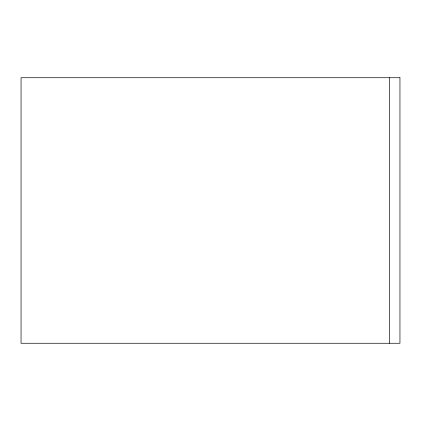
<?xml version="1.0" encoding="UTF-8"?>
<svg xmlns="http://www.w3.org/2000/svg" width="421" height="421" viewBox="0 0 421 421"><rect width="100%" height="100%" fill="white"/><g stroke="black" fill="none" stroke-linecap="round" stroke-linejoin="round"><path stroke-width="0.63" d="M389.541 77.732L389.541 343.268M399.95 77.732L21.05 77.732L21.05 343.268L399.95 343.268L399.95 77.732"/></g></svg>
